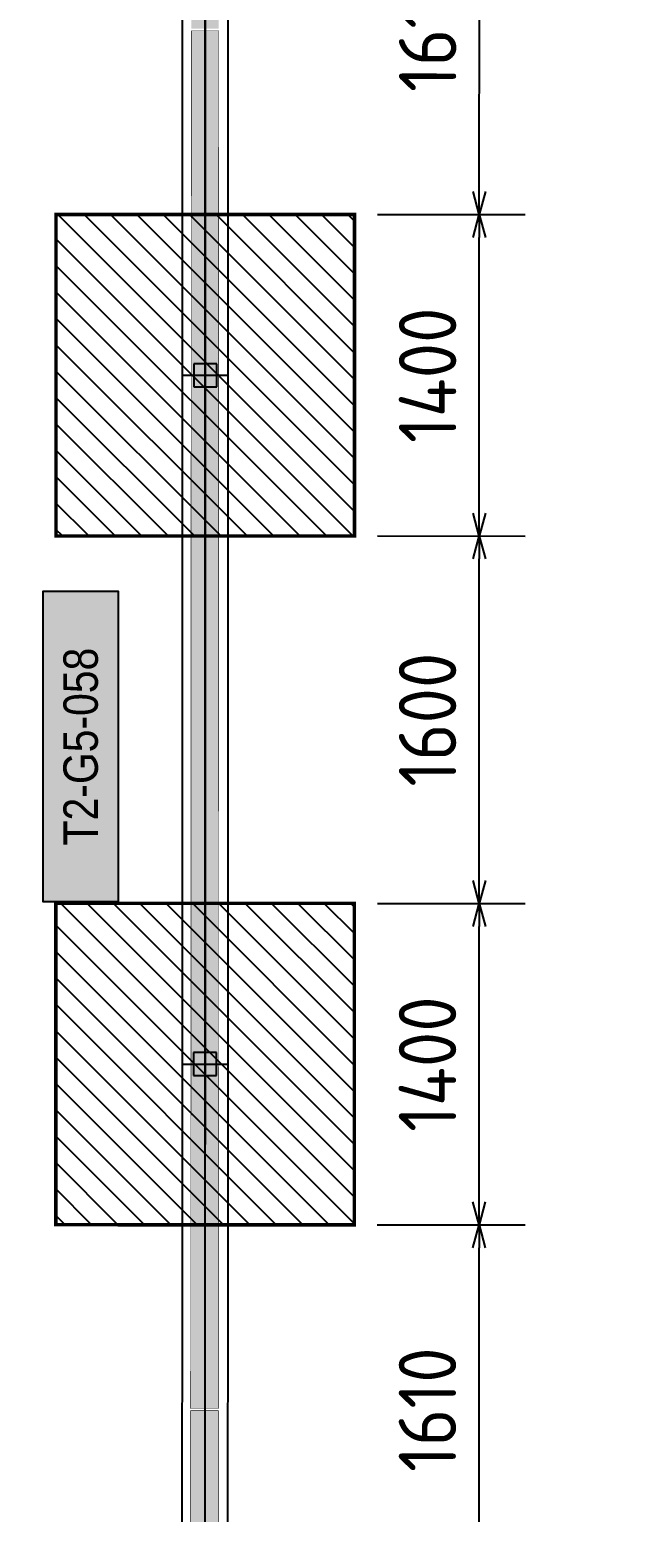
# Model space of a CAD drawing. Header units: centimetres. Extents: x -6122352 to 4157695, y -1694241 to 1947892.
# Drawn here: x 200890 to 203532, y -187314 to -180857 of the extents above; entities that cross this region are included whole.
import ezdxf
from ezdxf.enums import TextEntityAlignment as Align

# ---------------------------------------------------------------- set-up
doc = ezdxf.new("R2010")
doc.units = ezdxf.units.CM
doc.header["$MEASUREMENT"] = 0
doc.header["$PDMODE"] = 66
doc.header["$PDSIZE"] = 100
doc.linetypes.add('DASHED2', pattern=[0.375, 0.25, -0.125])
for name, color, linetype in [('00-MI-DIM', 7, 'Continuous'), ('@MI-FOOTINGS', 7, 'Continuous'), ('@MI-MEP', 7, 'Continuous'), ('@MI-REF LAYER', 7, 'Continuous'), ('@MI-TYPE-02', 6, 'Continuous'), ('PANEL-TAGS', 7, 'Continuous')]:
    doc.layers.add(name, color=color, linetype=linetype)
doc.layers.add('08-Compound Wall-2', color=6, linetype='Continuous', lineweight=25, true_color=0xff00ff)
doc.layers.add('23585-XR-AR-DAMAC PLOT LIMITS$0$1-End units', color=7, linetype='Continuous', lineweight=5, true_color=0xf8991e)
doc.layers.add('A-ANNO-TEXT', color=3, linetype='Continuous', lineweight=25)
doc.styles.add('PANELTAG_STYLE', font='arial.ttf')
doc.styles.add('Schueco-BEMSTIL', font='isocpeur.ttf', dxfattribs={"width": 0.9})
doc.styles.get("Standard").update_dxf_attribs({"font": 'arial.ttf'})
doc.dimstyles.new('LEADER', dxfattribs={"dimtxt": 0.18, "dimasz": 0.25, "dimexe": 0.18, "dimexo": 0.0625, "dimgap": 0.09, "dimtad": 0, "dimtih": 1, "dimtoh": 1, "dimdec": 4, "dimzin": 0, "dimdsep": 46, "dimtxsty": 'Standard', "dimblk": 'DOT', "dimcen": 0.09, "dimadec": 0, "dimazin": 0, "dimtfac": 1, "dimtdec": 4, "dimtofl": 0, "dimtmove": 0, "dimatfit": 3, "dimldrblk": 'DOT', "dimfxl": 1, "dimtolj": 1, "dimtzin": 0, "dimarcsym": 0})
doc.dimstyles.new('MI- JWC-TXT-2.5 MM', dxfattribs={"dimscale": 1.5, "dimtxt": 2.5, "dimasz": 1, "dimexe": 2, "dimexo": 1, "dimgap": 1, "dimtad": 1, "dimdec": 0, "dimdsep": 46, "dimtxsty": 'Schueco-BEMSTIL', "dimblk": 'OPEN30', "dimcen": 0, "dimdle": 2, "dimclrd": 140, "dimclre": 8, "dimclrt": 40, "dimadec": 0, "dimazin": 2, "dimtfac": 1, "dimtdec": 0, "dimtix": 1, "dimtmove": 2, "dimatfit": 3, "dimldrblk": 'OPEN', "dimfxl": 2, "dimlwd": -1, "dimlwe": -1, "dimarcsym": 0})

# ---------------------------------------------------------------- blocks, each defined once
blk = doc.blocks.new('23585-XR-AR-BOUNDARY WALLS AND SETBACKS')
at = {"layer": '08-Compound Wall-2'}
for points in [[(496656.9378, 2768927.5053), (496674.5591, 2768911.3592)], [(496656.8027, 2768927.3578), (496674.4239, 2768911.2118)]]:
    blk.add_lwpolyline(points, dxfattribs=at)
blk = doc.blocks.new('A$C9d9485f6')
at = {"layer": 'A-ANNO-TEXT', "rotation": 312.4881850805905}
blk.add_blockref('23585-XR-AR-BOUNDARY WALLS AND SETBACKS', (-2377088.5348, -1504219.2521), dxfattribs=at)
blk = doc.blocks.new('23585-XR-AR-DAMAC PLOT LIMITS')
at = {"layer": '23585-XR-AR-DAMAC PLOT LIMITS$0$1-End units', "color": 251, "true_color": 0x636466}
for points in [[(496656.7965, 2768927.4991), (496662.9781, 2768934.2455), (496680.6731, 2768918.0317), (496674.4915, 2768911.2855)], [(496650.6149, 2768920.7529), (496656.7965, 2768927.4991), (496674.4915, 2768911.2855), (496668.3101, 2768904.5391)]]:
    blk.add_lwpolyline(points, close=True, dxfattribs=at)
blk = doc.blocks.new('A$Cf093b529')
at = {"layer": 'A-ANNO-TEXT'}
blk.add_blockref('23585-XR-AR-DAMAC PLOT LIMITS', (-495391.9901, -2768603.4419), dxfattribs=at)
blk = doc.blocks.new('A$Cdfac6afe')
at = {"color": 1, "true_color": 0xeb0000, "const_width": 0.008}
blk.add_lwpolyline([(54.3021, -0.0001), (54.3021, -24), (45.1521, -24.0001), (39.1521, -24.0002), (33.1521, -24.0002), (27.1522, -24.0001), (21.1522, -24.0002), (15.152, -24), (9.152, -24.0001), (-0.0006, -24.0001), (0, 0), (9.1522, -0.0001), (15.1523, -0.0002), (21.1523, -0.0002), (27.1523, -0.0001), (33.152, -0.0001), (39.1521, 0), (45.1521, 0)], close=True, dxfattribs=at)
blk = doc.blocks.new('A$Ca33b49e3')
at = {"color": 1, "true_color": 0xeb0000, "const_width": 0.008}
blk.add_lwpolyline([(54.2981, -0.0002), (54.2972, -24.0003), (45.1499, -24.0001), (39.1498, -24.0001), (33.1498, -24.0001), (27.1498, -24.0001), (21.15, -24), (15.15, -24), (9.15, -24), (-0.0001, -23.9999), (0, 0), (9.1502, 0), (15.1502, 0), (21.1501, -0.0001), (27.1501, -0.0001), (33.1501, -0.0001), (39.1501, -0.0001), (45.1501, -0.0001)], close=True, dxfattribs=at)
blk = doc.blocks.new('_Dot')
at = {"color": 0, "linetype": 'ByBlock', "lineweight": -2}
blk.add_line((-0.5, 0), (-1, 0), dxfattribs=at)
at = {"color": 0, "linetype": 'ByBlock', "const_width": 0.5}
blk.add_lwpolyline([(-0.25, 0, 1), (0.25, 0, 1)], format="xyb", close=True, dxfattribs=at)
blk = doc.blocks.new('A$C501b3e2d')
at = {"color": 1, "true_color": 0xeb0000, "const_width": 0.008}
blk.add_lwpolyline([(54.3021, -0.0001), (54.3021, -24), (45.1521, -24.0001), (39.1521, -24.0002), (33.1521, -24.0002), (27.1522, -24.0001), (21.1522, -24.0002), (15.152, -24), (9.152, -24.0001), (-0.0006, -24.0001), (0, 0), (9.1522, -0.0001), (15.1523, -0.0002), (21.1523, -0.0002), (27.1523, -0.0001), (33.152, -0.0001), (39.1521, 0), (45.1521, 0)], close=True, dxfattribs=at)
blk = doc.blocks.new('A$C4030e24e')
at = {"color": 1, "true_color": 0xeb0000, "const_width": 0.008}
blk.add_lwpolyline([(54.2981, -0.0002), (54.2972, -24.0003), (45.1499, -24.0001), (39.1498, -24.0001), (33.1498, -24.0001), (27.1498, -24.0001), (21.15, -24), (15.15, -24), (9.15, -24), (-0.0001, -23.9999), (0, 0), (9.1502, 0), (15.1502, 0), (21.1501, -0.0001), (27.1501, -0.0001), (33.1501, -0.0001), (39.1501, -0.0001), (45.1501, -0.0001)], close=True, dxfattribs=at)
blk = doc.blocks.new('T2-FOOTING PLAN')
at = {"layer": '@MI-FOOTINGS', "transparency": 33554679}
h = blk.add_hatch(dxfattribs=at)
h.set_pattern_fill('ANSI31', color=8, scale=650)
h.paths.add_polyline_path([(-700, 650), (700, 650), (700, -650), (-700, -650)])
at = {"layer": '@MI-FOOTINGS', "color": 160, "true_color": 0x3340f0, "const_width": 15}
blk.add_lwpolyline([(-700, 650), (700, 650), (700, -650), (-700, -650)], close=True, dxfattribs=at)
at = {"layer": '@MI-FOOTINGS', "color": 30}
blk.add_point((0, 0), dxfattribs=at)
blk = doc.blocks.new('_Open30')
at = {"color": 0, "linetype": 'ByBlock', "lineweight": -2}
for p, q in [((-1, 0.268), (0, 0)), ((0, 0), (-1, -0.268)), ((0, 0), (-1, 0))]:
    blk.add_line(p, q, dxfattribs=at)
blk = doc.blocks.new('*D782')
at = {"layer": '00-MI-DIM', "color": 8, "transparency": 16777216}
for p, q in [((11111.4, -748.9), (11111.4, -1393.4)), ((12721.4, -750), (12721.4, -1393.4))]:
    blk.add_line(p, q, dxfattribs=at)
at = {"layer": '00-MI-DIM', "color": 140, "transparency": 16777216}
blk.add_line((11211.4, -1193.4), (12621.4, -1193.4), dxfattribs=at)
at = {"layer": 'Defpoints', "color": 0, "transparency": 16777216}
for p in [(11111.4, -648.9), (12721.4, -650), (12721.4, -1193.4)]:
    blk.add_point(p, dxfattribs=at)
at = {"layer": '00-MI-DIM', "color": 140, "transparency": 16777216, "xscale": 100, "yscale": 100, "zscale": 100, "rotation": 179.9999999999999}
blk.add_blockref('_Open30', (11111.4, -1193.4), dxfattribs=at)
at = {"layer": '00-MI-DIM', "color": 140, "transparency": 16777216, "xscale": 100, "yscale": 100, "zscale": 100}
blk.add_blockref('_Open30', (12721.4, -1193.4), dxfattribs=at)
at = {"layer": '00-MI-DIM', "color": 40, "transparency": 16777216, "insert": (11916.4, -968.4), "char_height": 250, "attachment_point": 5, "style": 'Schueco-BEMSTIL'}
blk.add_mtext('1610', dxfattribs=at)
blk = doc.blocks.new('_Open')
at = {"color": 0, "linetype": 'ByBlock', "lineweight": -2}
for p, q in [((-1, 0.2), (0, 0)), ((-1, -0.2), (0, 0)), ((0, 0), (-1, 0))]:
    blk.add_line(p, q, dxfattribs=at)
blk = doc.blocks.new('*D783')
at = {"layer": '00-MI-DIM', "color": 8, "transparency": 16777216}
for p, q in [((12721.4, -750), (12721.4, -1393.4)), ((14121.4, -750), (14121.4, -1393.4))]:
    blk.add_line(p, q, dxfattribs=at)
at = {"layer": '00-MI-DIM', "color": 140, "transparency": 16777216}
blk.add_line((12821.4, -1193.4), (14021.4, -1193.4), dxfattribs=at)
at = {"layer": 'Defpoints', "color": 0, "transparency": 16777216}
for p in [(12721.4, -650), (14121.4, -650), (14121.4, -1193.4)]:
    blk.add_point(p, dxfattribs=at)
at = {"layer": '00-MI-DIM', "color": 140, "transparency": 16777216, "xscale": 100, "yscale": 100, "zscale": 100, "rotation": 179.9999999999999}
blk.add_blockref('_Open30', (12721.4, -1193.4), dxfattribs=at)
at = {"layer": '00-MI-DIM', "color": 140, "transparency": 16777216, "xscale": 100, "yscale": 100, "zscale": 100}
blk.add_blockref('_Open30', (14121.4, -1193.4), dxfattribs=at)
at = {"layer": '00-MI-DIM', "color": 40, "transparency": 16777216, "insert": (13421.4, -968.4), "char_height": 250, "attachment_point": 5, "style": 'Schueco-BEMSTIL'}
blk.add_mtext('1400', dxfattribs=at)
blk = doc.blocks.new('*D784')
at = {"layer": '00-MI-DIM', "color": 8, "transparency": 16777216}
for p, q in [((14121.4, -750), (14121.4, -1393.4)), ((15721.4, -750), (15721.4, -1393.4))]:
    blk.add_line(p, q, dxfattribs=at)
at = {"layer": '00-MI-DIM', "color": 140, "transparency": 16777216}
blk.add_line((14221.4, -1193.4), (15621.4, -1193.4), dxfattribs=at)
at = {"layer": 'Defpoints', "color": 0, "transparency": 16777216}
for p in [(14121.4, -650), (15721.4, -650), (15721.4, -1193.4)]:
    blk.add_point(p, dxfattribs=at)
at = {"layer": '00-MI-DIM', "color": 140, "transparency": 16777216, "xscale": 100, "yscale": 100, "zscale": 100, "rotation": 179.9999999999999}
blk.add_blockref('_Open30', (14121.4, -1193.4), dxfattribs=at)
at = {"layer": '00-MI-DIM', "color": 140, "transparency": 16777216, "xscale": 100, "yscale": 100, "zscale": 100}
blk.add_blockref('_Open30', (15721.4, -1193.4), dxfattribs=at)
at = {"layer": '00-MI-DIM', "color": 40, "transparency": 16777216, "insert": (14921.4, -968.4), "char_height": 250, "attachment_point": 5, "style": 'Schueco-BEMSTIL'}
blk.add_mtext('1600', dxfattribs=at)
blk = doc.blocks.new('*D785')
at = {"layer": '00-MI-DIM', "color": 8, "transparency": 16777216}
for p, q in [((15721.4, -750), (15721.4, -1393.4)), ((17121.4, -750), (17121.4, -1393.4))]:
    blk.add_line(p, q, dxfattribs=at)
at = {"layer": '00-MI-DIM', "color": 140, "transparency": 16777216}
blk.add_line((15821.4, -1193.4), (17021.4, -1193.4), dxfattribs=at)
at = {"layer": 'Defpoints', "color": 0, "transparency": 16777216}
for p in [(15721.4, -650), (17121.4, -650), (17121.4, -1193.4)]:
    blk.add_point(p, dxfattribs=at)
at = {"layer": '00-MI-DIM', "color": 140, "transparency": 16777216, "xscale": 100, "yscale": 100, "zscale": 100, "rotation": 179.9999999999999}
blk.add_blockref('_Open30', (15721.4, -1193.4), dxfattribs=at)
at = {"layer": '00-MI-DIM', "color": 140, "transparency": 16777216, "xscale": 100, "yscale": 100, "zscale": 100}
blk.add_blockref('_Open30', (17121.4, -1193.4), dxfattribs=at)
at = {"layer": '00-MI-DIM', "color": 40, "transparency": 16777216, "insert": (16421.4, -968.4), "char_height": 250, "attachment_point": 5, "style": 'Schueco-BEMSTIL'}
blk.add_mtext('1400', dxfattribs=at)
blk = doc.blocks.new('*D786')
at = {"layer": '00-MI-DIM', "color": 8, "transparency": 16777216}
for p, q in [((17121.4, -750), (17121.4, -1393.4)), ((18731.4, -751), (18731.4, -1393.4))]:
    blk.add_line(p, q, dxfattribs=at)
at = {"layer": '00-MI-DIM', "color": 140, "transparency": 16777216}
blk.add_line((17221.4, -1193.4), (18631.4, -1193.4), dxfattribs=at)
at = {"layer": 'Defpoints', "color": 0, "transparency": 16777216}
for p in [(17121.4, -650), (18731.4, -651), (18731.4, -1193.4)]:
    blk.add_point(p, dxfattribs=at)
at = {"layer": '00-MI-DIM', "color": 140, "transparency": 16777216, "xscale": 100, "yscale": 100, "zscale": 100, "rotation": 179.9999999999999}
blk.add_blockref('_Open30', (17121.4, -1193.4), dxfattribs=at)
at = {"layer": '00-MI-DIM', "color": 140, "transparency": 16777216, "xscale": 100, "yscale": 100, "zscale": 100}
blk.add_blockref('_Open30', (18731.4, -1193.4), dxfattribs=at)
at = {"layer": '00-MI-DIM', "color": 40, "transparency": 16777216, "insert": (17926.4, -968.4), "char_height": 250, "attachment_point": 5, "style": 'Schueco-BEMSTIL'}
blk.add_mtext('1610', dxfattribs=at)
blk = doc.blocks.new('PANELTAG')
at = {"layer": 'PANEL-TAGS', "color": 1}
blk.add_lwpolyline([(-13.5, -3.3), (13.5, -3.3), (13.5, 3.3), (-13.5, 3.3)], close=True, dxfattribs=at)
at = {"layer": 'PANEL-TAGS', "color": 40, "true_color": 0xffd700}
blk.add_solid([(-13.5, -3.3), (13.5, -3.3), (-13.5, 3.3), (13.5, 3.3)], dxfattribs=at)
at = {"layer": 'PANEL-TAGS', "color": 5, "style": 'PANELTAG_STYLE', "width": 0.85}
blk.add_attdef('TAGNO', text='', height=3, dxfattribs=at).set_placement((0, 0), align=Align.MIDDLE)
blk = doc.blocks.new('A$Cf744b3d2')
at = {"layer": '@MI-TYPE-02'}
h = blk.add_hatch(color=256, dxfattribs=at)
h.dxf.hatch_style = 1
h.paths.add_polyline_path([(5901.4, 63.2), (-0.4, 60), (-0.5, -60), (5901.4, -56.8)])
h.paths.add_polyline_path([(11911.4, 62.2), (5911.4, 63.2), (5911.4, -56.8), (11911.4, -57.8)])
h.paths.add_polyline_path([(17921.4, 61.1), (11921.4, 62.2), (11921.4, -57.8), (17921.4, -58.9)])
h.paths.add_polyline_path([(23931.4, 60), (17931.4, 61.1), (17931.4, -58.9), (23931.4, -60)])
h.paths.add_polyline_path([(24070.9, 60), (30070.9, 60), (30070.9, -60), (24070.9, -60)])
h.paths.add_polyline_path([(30080.9, 60), (36080.9, 60), (36080.9, -60), (30080.9, -60)])
h.paths.add_polyline_path([(36090.9, 60), (42090.9, 60), (42090.9, -60), (36090.9, -60)])
h.paths.add_polyline_path([(42100.9, 60), (48000, 59.7), (48000, -60.3), (42100.9, -60)])
at = {"layer": '@MI-TYPE-02', "const_width": 2.5}
for points in [[(11911.4, 62.2), (5911.4, 63.2), (5911.4, -56.8), (11911.4, -57.8)], [(17921.4, 61.1), (11921.4, 62.2), (11921.4, -57.8), (17921.4, -58.9)]]:
    blk.add_lwpolyline(points, close=True, dxfattribs=at)
at = {"layer": '@MI-FOOTINGS'}
for p in [(13421.4, 0), (16421.4, 0)]:
    blk.add_blockref('T2-FOOTING PLAN', p, dxfattribs=at)
at = {"layer": '00-MI-DIM'}
for base, p1, p2, picture, middle in [((12721.4, -1193.4), (11111.4, -648.9), (12721.4, -650), '*D782', (11916.4, -968.4)), ((14121.4, -1193.4), (12721.4, -650), (14121.4, -650), '*D783', (13421.4, -968.4)), ((15721.4, -1193.4), (14121.4, -650), (15721.4, -650), '*D784', (14921.4, -968.4)), ((17121.4, -1193.4), (15721.4, -650), (17121.4, -650), '*D785', (16421.4, -968.4)), ((18731.4, -1193.4), (17121.4, -650), (18731.4, -651), '*D786', (17926.4, -968.4))]:
    dim = blk.add_linear_dim(base=base, p1=p1, p2=p2, dimstyle='MI- JWC-TXT-2.5 MM', dxfattribs=at)
    dim.commit()
    dim.dimension.update_dxf_attribs({"geometry": picture, "text_midpoint": middle})

msp = doc.modelspace()

# ---------------------------------------------------------------- block references
at = {"layer": '@MI-MEP', "color": 10, "xscale": 1000, "yscale": 1000, "zscale": 1000}
for name, p, rotation in [('A$Cdfac6afe', (147354.14629, -174774.37532), 359.9900285576007), ('A$Ca33b49e3', (201654.98692, -174783.95629), 359.9921241328008)]:
    msp.add_blockref(name, p, dxfattribs=dict(at, rotation=rotation))
at = {"layer": '@MI-REF LAYER', "xscale": 1000, "yscale": 1000, "zscale": 1000}
msp.add_blockref('A$C9d9485f6', (-23958.95046, 48155.57226), dxfattribs=at)
at = {"layer": '@MI-REF LAYER', "xscale": 1000, "yscale": 1000, "zscale": 1000, "rotation": 312.4882903633292}
msp.add_blockref('A$Cf093b529', (-891608.73293, 539022.72011), dxfattribs=at)
at = {"layer": '@MI-REF LAYER', "color": 10, "xscale": 1000, "yscale": 1000, "zscale": 1000}
for name, p, rotation in [('A$C501b3e2d', (147354.1465, -174773.35969), 359.9897739949772), ('A$C4030e24e', (201656.2499, -174785.20324), 359.9934397379834)]:
    msp.add_blockref(name, p, dxfattribs=dict(at, rotation=rotation))
at = {"layer": '@MI-TYPE-02', "rotation": 89.98973417812736}
msp.add_blockref('A$Cf744b3d2', (201651.98399, -198783.39922), dxfattribs=at)
at = {"layer": 'PANEL-TAGS'}
ref = msp.add_blockref('PANELTAG', (201112.30234, -183979.34101), dxfattribs=dict(at, xscale=50, yscale=50, zscale=50, rotation=90))
ref.add_attrib('TAGNO', 'T2-G5-058', dxfattribs={"color": 5, "height": 150, "rotation": 90, "style": 'PANELTAG_STYLE', "width": 0.85}).set_placement((201112.30234, -183979.34101), align=Align.MIDDLE_CENTER)

# ---------------------------------------------------------------- leaders
at = {"layer": '@MI-REF LAYER', "linetype": 'DASHED2'}
msp.add_leader([(203089.26097, -188213.05042), (206291.31581, -183591.59862)], dimstyle='LEADER', dxfattribs=at)

doc.saveas('drawing.dxf')
